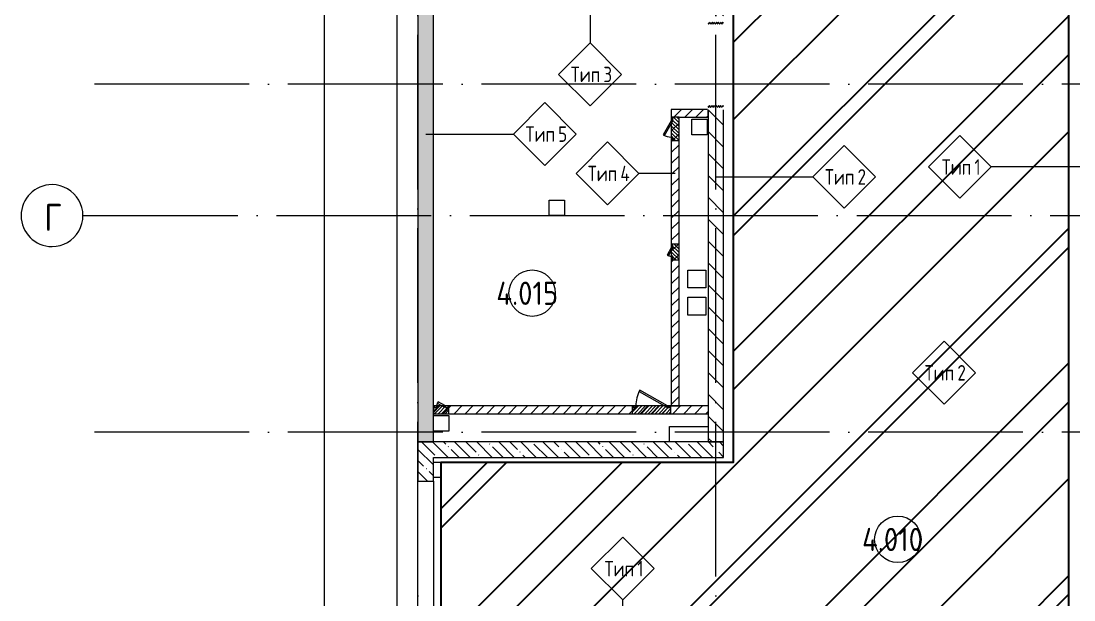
# Model space of a CAD drawing. Header units: millimetres. Extents: x -68946 to 690821, y -552984 to 293768.
# Drawn here: x 104753 to 118362, y -387159 to -379679 of the extents above; entities that cross this region are included whole.
import ezdxf

# ---------------------------------------------------------------- set-up
doc = ezdxf.new("R2010")
doc.units = ezdxf.units.MM
doc.linetypes.add('ADSK_Линия сетки', pattern=[2500, 2000, -250, 0, -250])
for name, color, linetype, lineweight in [('1.2) Стяжка 6 вып.', 30, 'Continuous', 30), ('1.3) Звуко-изол           6 вып.', 90, 'Continuous', 30), ('1.4) Стяжка 6 вып.', 30, 'Continuous', 30), ('A-AREA-____-IDEN', 250, 'Continuous', 9), ('A-DETL-GENF-OTLN', 250, 'Continuous', 5), ('A-DOOR-____-MCUT', 250, 'Continuous', 5), ('A-DOOR-____-OTLN', 250, 'Continuous', 5), ('A-FLOR-____-OTLN', 250, 'Continuous', 9), ('A-WALL-____-IDEN', 250, 'Continuous', 9), ('A-WALL-____-MCUT', 250, 'Continuous', 13), ('A-WALL-____-PATT', 250, 'Continuous', 13), ('I-WALL-____-OTLN', 250, 'Continuous', 9), ('S-GRID-____-IDEN', 250, 'Continuous', 9), ('S-GRID-____-OTLN', 250, 'Continuous', 9)]:
    doc.layers.add(name, color=color, linetype=linetype, lineweight=lineweight)
doc.styles.add('GOST Common', font='', dxfattribs={"width": 0.9, "height": 349.9999999999996})
doc.styles.add('ISOCPEUR', font='isocpeur.ttf', dxfattribs={"width": 0.8, "height": 99.99999999999997})
doc.styles.add('ISOCPEUR_1', font='isocpeur.ttf', dxfattribs={"width": 0.9, "height": 249.9999999999997})
doc.styles.get('GOST Common').set_extended_font_data('GOST Common')
pattern_1 = [(45, (-26617.46770971545, -398117.9343721171), (-70.71067811865476, 70.71067811865476), [])]
pattern_2 = [(135, (-26617.46770971545, -398117.9343721171), (-142.5612123685822, -142.5612123685822), []), (135, (-26474.90570971544, -398117.9343721171), (-142.5612123685822, -142.5612123685822), [252.016, -50.403, 3.353, -47.05])]
pattern_3 = [(45, (125, 0), (-22.62741699796952, 22.62741699796952), [])]

# ---------------------------------------------------------------- blocks, each defined once
blk = doc.blocks.new('Дверь_СКБ_1Ст_Внутренняя - Д-3п_1100x2100h_С_У мужской_ С_У женский-41848194-Кладочный план внутренних ограждающих конструкций на отм_ _12_600_ Секция 3_')
at = {"layer": 'A-DOOR-____-OTLN'}
h = blk.add_hatch(dxfattribs=at)
h.set_pattern_fill('FP_18', color=256, style=0, pattern_type=2)
h.set_pattern_definition([(45, (-371.384, 164.685), (-14.14213562373095, 14.14213562373095), []), (135, (-371.384, 164.685), (-14.14213562373095, -14.14213562373095), [])])
h.paths.add_polyline_path([(-512.5000000000394, 100.000000000183), (-537.5000000000424, 100.000000000183), (-537.5000000000424, -99.99999999981917), (-512.5000000000394, -99.99999999981917)])
h = blk.add_hatch(dxfattribs=at)
h.set_pattern_fill('FP_17', color=256, style=0, pattern_type=2)
h.set_pattern_definition([(135, (1751.411, 164.685), (-14.14213562373095, -14.14213562373095), []), (225, (1751.411, 164.685), (14.14213562373095, -14.14213562373095), [])])
h.paths.add_polyline_path([(562.4999999999674, 100.0000000001808), (537.4999999999644, 100.0000000001808), (537.4999999999644, -99.99999999979102), (562.4999999999587, -99.99999999979318)])
blk = doc.blocks.new('АР_Люк - ЛРС_ВК_300х400_внутренний_RAL 9003-V29-Кладочный план внутренних ограждающих конструкций на отм_ _12_600_ Секция 3_')
at = {"layer": 'A-DOOR-____-OTLN'}
h = blk.add_hatch(dxfattribs=at)
h.set_pattern_fill('FP_36', color=256, style=0, pattern_type=2)
h.set_pattern_definition(pattern_3)
h.paths.add_polyline_path([(274.9999999999245, 50.00000000019438), (-25.00000000007661, 50.00000000019438), (-25.00000000007661, -49.99999999980454), (274.9999999999245, -49.99999999980454)])
at = {"layer": 'A-DETL-GENF-OTLN'}
for p, q in [((274.9999999999904, 50.00000000000075), (-25.00000000000958, 50.00000000000075)), ((-25.00000000000958, 50.00000000000075), (-25.00000000000958, -49.99999999999926)), ((274.9999999999904, -49.99999999999926), (274.9999999999904, 50.00000000000075)), ((-25.00000000000958, -49.99999999999926), (274.9999999999904, -49.99999999999926))]:
    blk.add_line(p, q, dxfattribs=at)
at = {"layer": 'A-DOOR-____-MCUT'}
for p, q in [((48.13466520526383, 154.9999999999999), (38.13466520526367, 137.6794919243113)), ((38.13466520526364, 137.6794919243113), (219.9999999999948, 32.67949192430952)), ((229.9999999999949, 49.9999999999982), (48.13466520526383, 155)), ((19.99999999999496, 49.99999999999968), (-15.0000000000052, 49.99999999999994)), ((-15.0000000000052, 49.99999999999994), (-15.00000000000534, 30.00000000000464)), ((-15.00000000000534, 30.00000000000464), (19.99999999999482, 30.00000000000438)), ((19.99999999999482, 30.00000000000438), (19.99999999999496, 49.99999999999968)), ((219.9999999999947, 32.6794919243095), (229.9999999999949, 49.9999999999982)), ((264.9999999999949, 49.99999999999794), (229.9999999999949, 49.9999999999982)), ((229.9999999999949, 49.9999999999982), (229.9999999999948, 30.00000000000289)), ((229.9999999999948, 30.00000000000289), (264.9999999999948, 30.00000000000264)), ((264.9999999999948, 30.00000000000264), (264.9999999999949, 49.99999999999794))]:
    blk.add_line(p, q, dxfattribs=at)
blk.add_arc((229.9999999999949, 49.9999999999982), 209.9999999999999, 149.9999999999998, 180, dxfattribs=at)
blk = doc.blocks.new('АР_Люк - ЛРС_ВК_500х400_наружный_NCS S 1000-N-42736189-Кладочный план внутренних ограждающих конструкций на отм_ _12_600_ Секция 3_')
at = {"layer": 'A-DOOR-____-OTLN'}
h = blk.add_hatch(dxfattribs=at)
h.set_pattern_fill('FP_36', color=256, style=0, pattern_type=2)
h.set_pattern_definition(pattern_3)
h.paths.add_polyline_path([(374.9999999999494, 50.00000000016839), (-125.0000000000496, 50.00000000016622), (-125.0000000000496, -49.9999999998327), (374.9999999999494, -49.9999999998327)])
at = {"layer": 'A-DETL-GENF-OTLN'}
for p, q in [((374.9999999999903, 50.00000000000075), (-125.0000000000095, 50.00000000000075)), ((-125.0000000000095, 50.00000000000075), (-125.0000000000095, -49.99999999999926)), ((374.9999999999903, -49.99999999999926), (374.9999999999903, 50.00000000000075)), ((-125.0000000000095, -49.99999999999926), (374.9999999999903, -49.99999999999926))]:
    blk.add_line(p, q, dxfattribs=at)
at = {"layer": 'A-DOOR-____-MCUT'}
for p, q in [((-25.07041555162296, 255.0000000000002), (-35.07041555162315, 237.6794919243115)), ((-35.07041555162318, 237.6794919243115), (319.9999999999947, 32.6794919243081)), ((329.9999999999949, 49.99999999999675), (-25.07041555162298, 255.0000000000002)), ((-80.0000000000051, 49.99999999999968), (-115.0000000000053, 49.99999999999994)), ((-115.0000000000053, 49.99999999999994), (-115.0000000000054, 30.00000000000464)), ((-115.0000000000054, 30.00000000000464), (-80.00000000000524, 30.00000000000438)), ((-80.00000000000524, 30.00000000000438), (-80.0000000000051, 49.99999999999968)), ((319.9999999999947, 32.6794919243081), (329.9999999999949, 49.99999999999675)), ((364.9999999999948, 49.99999999999652), (329.9999999999949, 49.99999999999677)), ((329.9999999999949, 49.99999999999677), (329.9999999999947, 30.00000000000147)), ((329.9999999999947, 30.00000000000147), (364.9999999999947, 30.00000000000122)), ((364.9999999999947, 30.00000000000122), (364.9999999999948, 49.99999999999652))]:
    blk.add_line(p, q, dxfattribs=at)
blk.add_arc((329.9999999999949, 49.99999999999677), 409.9999999999997, 149.9999999999998, 180, dxfattribs=at)
blk = doc.blocks.new('АР_Люк - ЛРС_ВК_200х200_внутренний_RAL 9006-42736552-Кладочный план внутренних ограждающих конструкций на отм_ _12_600_ Секция 3_')
at = {"layer": 'A-DOOR-____-OTLN'}
h = blk.add_hatch(dxfattribs=at)
h.set_pattern_fill('FP_36', color=256, style=0, pattern_type=2)
h.set_pattern_definition(pattern_3)
h.paths.add_polyline_path([(25.00000000004196, -50.00000000019654), (225.0000000000485, -50.00000000019654), (225.0000000000485, 49.99999999980454), (25.00000000004196, 49.99999999980454)])
at = {"layer": 'A-DETL-GENF-OTLN'}
for p, q in [((224.9999999999904, 50.00000000000075), (24.99999999999043, 50.00000000000075)), ((24.99999999999043, 50.00000000000075), (24.99999999999043, -49.99999999999926)), ((224.9999999999904, -49.99999999999926), (224.9999999999904, 50.00000000000075)), ((24.99999999999043, -49.99999999999926), (224.9999999999904, -49.99999999999926))]:
    blk.add_line(p, q, dxfattribs=at)
at = {"layer": 'A-DOOR-____-MCUT'}
for p, q in [((69.99999999999497, 49.99999999999968), (34.9999999999948, 49.99999999999994)), ((34.9999999999948, 49.99999999999994), (34.99999999999466, 30.00000000000464)), ((34.99999999999466, 30.00000000000464), (69.99999999999483, 30.00000000000438)), ((69.99999999999483, 30.00000000000438), (69.99999999999497, 49.99999999999968)), ((84.7372055837072, 104.9999999999999), (74.73720558370701, 87.67949192431118)), ((74.73720558370701, 87.67949192431118), (169.9999999999948, 32.67949192431021)), ((179.9999999999949, 49.99999999999891), (84.7372055837072, 104.9999999999999)), ((169.9999999999948, 32.67949192431021), (179.9999999999949, 49.99999999999891)), ((214.9999999999949, 49.99999999999865), (179.9999999999949, 49.99999999999891)), ((179.9999999999949, 49.99999999999891), (179.9999999999948, 30.0000000000036)), ((179.9999999999948, 30.0000000000036), (214.9999999999948, 30.00000000000335)), ((214.9999999999948, 30.00000000000335), (214.9999999999949, 49.99999999999865))]:
    blk.add_line(p, q, dxfattribs=at)
blk.add_arc((179.9999999999949, 49.99999999999891), 110, 149.9999999999998, 180, dxfattribs=at)
blk = doc.blocks.new('ADSK_Обрыв_Линия - По умолчанию-39226371-Кладочный план внутренних ограждающих конструкций на отм_ _12_600_ Секция 3_')
at = {"layer": 'A-DETL-GENF-OTLN'}
blk.add_line((25612.6173445727, 0), (51000.00000000001, 0), dxfattribs=at)
blk = doc.blocks.new('Ось сетки - Круг_Ø8 мм-39983606-Кладочный план внутренних ограждающих конструкций на отм_ _12_600_ Секция 3_')
at = {"layer": 'S-GRID-____-IDEN'}
for centre, start, end in [((0, -2.710563210106287e-17), 359.9999999999996, 179.9999999999998), ((5.287437154777308e-16, -2.710563210106287e-17), 179.9999999999998, 359.9999999999993)]:
    blk.add_arc(centre, 4.000000000000003, start, end, dxfattribs=at)
blk = doc.blocks.new('ADSK_Марка_Стена - Типоразмер_ADSK_Марка-30564887-Кладочный план внутренних ограждающих конструкций на отм_ _12_600_ Секция 3_')
at = {"layer": 'A-WALL-____-IDEN'}
for p, q in [((-0.1562499999999698, 4.369669002868597), (-4.21341900286861, 0.3125000000000241)), ((3.900919002868596, 0.3124999999999736), (-0.1562499999999698, 4.369669002868597)), ((-4.213419002868609, 0.3125000000000249), (-0.15625000000002, -3.744669002868596)), ((-0.1562500000000194, -3.744669002868597), (3.900919002868596, 0.3124999999999739))]:
    blk.add_line(p, q, dxfattribs=at)
blk = doc.blocks.new('AAR_СКБ_Марка_Помещения_мал - Номер-28977439-АР1_Маркировочный план 3 этажа секция 2_3')
at = {"layer": 'A-AREA-____-IDEN'}
blk.add_circle((-0.02751135407025852, 0), 3.000000000000003, dxfattribs=at)

msp = doc.modelspace()

# ---------------------------------------------------------------- hatches: boundary and pattern name
at = {"layer": '1.2) Стяжка 6 вып.', "lineweight": 30}
h = msp.add_hatch(dxfattribs=at)
h.set_pattern_fill('ANSI31', color=256, scale=333)
h.set_pattern_definition([(45, (0, 0), (-747.606322079007, 747.606322079007), [])])
h.paths.add_polyline_path([(113962.5103686459, -372631.7984576414), (110182.5103689499, -372631.7984576414), (110182.5103689499, -370131.8810419599), (113962.5103686459, -370131.8810419599), (113962.5103686459, -364523.4665193374), (110174.6298350077, -364523.4665193374), (110174.6298350077, -360638.5425846474), (113962.5103686459, -360638.5425846474), (113962.5103686459, -352662.9280413934), (110182.5103686459, -352662.9280413934), (110182.5103686459, -349752.9337860136), (113962.5103686459, -349752.9337860136), (113962.5103686459, -339467.9337860136), (118290.6634902563, -339467.9337860136), (118290.6634902563, -397902.8604095934), (113962.5103686459, -397902.8604095934), (113962.5103686459, -387445.8751718234), (110182.5103686458, -387445.8751718234), (110182.5103686458, -385377.8841766386), (113962.5103686459, -385377.8841766386)])
at = {"layer": '1.3) Звуко-изол           6 вып.', "lineweight": 30}
h = msp.add_hatch(dxfattribs=at)
h.set_pattern_fill('ANSI31', color=256, scale=500)
h.set_pattern_definition([(45, (0, 0), (-1122.532015133644, 1122.532015133644), [])])
h.paths.add_polyline_path([(113962.5103686459, -372631.7984576414), (110182.5103689499, -372631.7984576414), (110182.5103689499, -370131.8810419599), (113962.5103686459, -370131.8810419599), (113962.5103686459, -364523.4665193374), (110174.6298350077, -364523.4665193374), (110174.6298350077, -360638.5425846474), (113962.5103686459, -360638.5425846474), (113962.5103686459, -352662.9280413934), (110182.5103686459, -352662.9280413934), (110182.5103686459, -349752.9337860136), (113962.5103686459, -349752.9337860136), (113962.5103686459, -339467.9337860136), (118290.6634902563, -339467.9337860136), (118290.6634902563, -397902.8604095934), (113962.5103686459, -397902.8604095934), (113962.5103686459, -387445.8751718234), (110182.5103686458, -387445.8751718234), (110182.5103686458, -385377.8841766386), (113962.5103686459, -385377.8841766386)])
at = {"layer": '1.4) Стяжка 6 вып.', "lineweight": 30}
h = msp.add_hatch(dxfattribs=at)
h.set_pattern_fill('ANSI32', color=256, scale=333)
h.set_pattern_definition([(45, (0, 0), (-2242.818966237021, 2242.818966237021), []), (45, (1495.21329, 0), (-2242.818966237021, 2242.818966237021), [])])
h.paths.add_polyline_path([(113962.5103686459, -372631.7984576414), (110182.5103689499, -372631.7984576414), (110182.5103689499, -370131.8810419599), (113962.5103686459, -370131.8810419599), (113962.5103686459, -364523.4665193374), (110174.6298350077, -364523.4665193374), (110174.6298350077, -360638.5425846474), (113962.5103686459, -360638.5425846474), (113962.5103686459, -352662.9280413934), (110182.5103686459, -352662.9280413934), (110182.5103686459, -349752.9337860136), (113962.5103686459, -349752.9337860136), (113962.5103686459, -339467.9337860136), (118290.6634902563, -339467.9337860136), (118290.6634902563, -397902.8604095934), (113962.5103686459, -397902.8604095934), (113962.5103686459, -387445.8751718234), (110182.5103686458, -387445.8751718234), (110182.5103686458, -385377.8841766386), (113962.5103686459, -385377.8841766386)])
at = {"layer": 'A-WALL-____-PATT', "lineweight": 15}
h = msp.add_hatch(dxfattribs=at)
h.set_pattern_fill('FP_23', color=256, style=0, pattern_type=2)
h.set_pattern_definition([(49.99999999999999, (-26617.46770971545, -398117.9343721171), (364.3679291599551, -31.87829433463961), [38.1, -419.1]), (355, (-26617.46770971545, -398117.9343721171), (-70.48585119027365, 382.1133031955085), [30.48, -335.28]), (100.451, (-26587.10370971545, -398120.5913721171), (293.8850033319185, 350.2333756405837), [32.38, -356.18]), (46.184, (-26617.46770971545, -398016.3343721171), (542.1584806148381, -84.08582678674355), [57.15, -628.65]), (96.63599999999998, (-26572.28770971546, -398023.3413721171), (474.8048986471381, 494.8554198568314), [48.56999999999999, -534.2699999999999]), (351.184, (-26617.46770971545, -398016.3343721171), (474.8101998134891, 494.8500824593995), [45.72, -502.92]), (21, (-26566.66770971546, -398041.7343721171), (303.2284677223905, -204.530461821048), [38.1, -419.1]), (326, (-26566.66770971546, -398041.7343721171), (123.6038908877798, 368.3760440832192), [30.48, -335.28]), (71.45100000000001, (-26541.39870971546, -398058.7783721171), (426.8341253887271, 163.8427355717685), [32.38, -356.18]), (37.50000000000001, (-26617.46770971545, -398117.9343721171), (6.176645655275919, 169.1101515830707), [16.764, -314.452, 16.764, -323.596, -336.55]), (37.50000000000001, (-26617.46770971545, -398117.9343721171), (6.176645655275919, 169.1101515830707), [-671.576, 16.764, -319.786]), (7.499999999999999, (-26617.46770971545, -398117.9343721171), (133.63887623219, 200.3614940037067), [16.764, -177.292, 16.764, -306.832, -128.27]), (7.499999999999999, (-26617.46770971545, -398117.9343721171), (133.63887623219, 200.3614940037067), [-517.6519999999999, 16.764, -111.506]), (327.5, (-26730.75170971546, -398117.9343721171), (271.1818188053453, -11.45836264153357), [16.764, -110.236, 16.764, -379.476, -525.78]), (327.5, (-26730.75170971546, -398117.9343721171), (271.1818188053453, -11.45836264153357), [-523.24, 16.764, -509.016]), (317.5, (-26781.55170971545, -398117.9343721171), (296.2585102275035, 50.85284694862453), [16.764, -148.336, 16.764, -246.38, -373.38]), (317.5, (-26781.55170971545, -398117.9343721171), (296.2585102275035, 50.85284694862453), [-428.244, 16.764, -356.616])])
h.paths.add_polyline_path([(109882.5103686481, -385117.9331999207), (110082.5103686482, -385117.9331999207), (110082.5103686482, -379492.9337860139), (109882.5103686482, -379492.9337860139), (109882.5103686481, -383908.2170059404)])
h.paths.add_polyline_path([(110082.5103686482, -379292.9337860139), (110082.5103686482, -374652.9337860134), (109882.5103686482, -374652.9337860134), (109882.5103686482, -379292.9337860139)])
h.paths.add_polyline_path([(110082.5103686482, -374452.9337860134), (110082.5103686482, -372872.7670054543), (109882.5103686482, -372872.7670054543), (109882.5103686482, -374452.9337860134)])
h.paths.add_polyline_path([(109882.5103686482, -371072.7670054543), (110082.5103686482, -371072.7670054543), (110082.5103686482, -369992.9333879836), (109882.5103686482, -369992.9333879836), (109882.5103686482, -370127.5140539748)])
h = msp.add_hatch(dxfattribs=at)
h.set_pattern_fill('FP_2', color=256, style=0, pattern_type=2)
h.set_pattern_definition([(135, (-26617.46770971545, -398117.9343721171), (-141.4213562373095, -141.4213562373095), [])])
h.paths.add_polyline_path([(113832.5322902862, -385117.9331999207), (113832.5322902866, -380793.9369237353), (113632.5322902866, -380793.9369237352), (113632.5322902862, -385117.9331999207)])
h.paths.add_polyline_path([(113832.5322902867, -379693.9369237353), (113832.5322902869, -378322.9343928197), (113632.5322902869, -378322.9343928196), (113632.5322902867, -379693.9369237352)])
h.paths.add_polyline_path([(113832.532290287, -377222.9343928197), (113832.5322902871, -375963.7675915689), (113632.5322902871, -375963.7675915689), (113632.532290287, -377222.9343928197)])
h.paths.add_polyline_path([(113832.5322902872, -374863.7675915689), (113832.5322902873, -374224.9342111914), (113632.5322902873, -374224.9342111913), (113632.5322902872, -374863.7675915689)])
h.paths.add_polyline_path([(113832.5322902874, -373124.9342111914), (113832.5322902874, -372872.7670054543), (113632.5322902873, -372872.7670054543), (113632.5322902873, -373124.9342111913)])
h = msp.add_hatch(dxfattribs=at)
h.set_pattern_fill('FP_6', color=94, style=0, pattern_type=2)
h.set_pattern_definition(pattern_1)
h.paths.add_polyline_path([(113432.3721042893, -380922.946149172), (113632.5322902862, -380922.946149172), (113632.5322902862, -380823.9369237352), (113157.5322900906, -380822.946149172), (113157.5322900906, -380922.946149172), (113257.5322900905, -380922.946149172)])
h = msp.add_hatch(dxfattribs=at)
h.set_pattern_fill('FP_6', color=94, style=0, pattern_type=2)
h.set_pattern_definition(pattern_1)
h.paths.add_polyline_path([(113257.5322900902, -384652.9343721267), (113257.5322900905, -380922.946149172), (113157.5322900906, -380922.946149172), (113157.5322900906, -380932.946149172), (113177.5322900905, -380932.946149172), (113177.5322900905, -380967.9461491721), (113157.5322900905, -380967.9461491721), (113174.8527981662, -380977.9461491721), (113157.5322900905, -381007.946149172), (113157.5322900905, -381177.9461491721), (113177.5322900905, -381177.9461491721), (113177.5322900905, -381212.9461491721), (113157.5322900905, -381212.9461491721), (113157.5322900904, -382572.946149172), (113177.5322900904, -382572.946149172), (113177.5322900904, -382607.946149172), (113157.5322900904, -382607.946149172), (113174.8527981661, -382617.946149172), (113157.5322900904, -382647.946149172), (113157.5322900904, -382717.946149172), (113177.5322900904, -382717.946149172), (113177.5322900904, -382752.946149172), (113157.5322900904, -382752.946149172), (113157.5322900902, -384652.9343721267)])
h = msp.add_hatch(dxfattribs=at)
h.set_pattern_fill('FP_6', color=94, style=0, pattern_type=2)
h.set_pattern_definition(pattern_1)
h.paths.add_polyline_path([(113632.5322902863, -384752.9343721193), (113632.5322902863, -384652.9343721193), (113142.5322902862, -384652.9343721193), (113142.5322902862, -384672.9343721193), (113107.5322902862, -384672.9343721193), (113107.5322902862, -384652.9343721193), (113097.5322902862, -384670.254880195), (113067.5322902862, -384652.9343721193), (112697.5322902862, -384652.9343721193), (112697.5322902862, -384672.9343721193), (112662.5322902862, -384672.9343721193), (112662.5322902862, -384652.9343721193), (110272.5103686481, -384652.9343721192), (110272.5103686481, -384672.9343721192), (110237.5103686481, -384672.9343721192), (110237.5103686481, -384652.9343721192), (110227.5103686481, -384670.2548801949), (110197.5103686481, -384652.9343721192), (110127.5103686481, -384652.9343721192), (110127.5103686481, -384672.9343721192), (110092.5103686481, -384672.9343721192), (110092.5103686481, -384652.9343721192), (110082.5103686482, -384652.9343721192), (110082.5103686482, -384752.9343721192), (113152.5322902863, -384752.9343721193)])
h = msp.add_hatch(dxfattribs=at)
h.set_pattern_fill('FP_1', color=256, style=0, pattern_type=2)
h.set_pattern_definition(pattern_2)
h.paths.add_polyline_path([(109882.5322902858, -398092.9337860136), (110082.5322902858, -398092.9337860136), (110082.5322902856, -390392.8741192626), (109882.5322902856, -390392.8741192626), (109882.5322902858, -396628.865884678)])
h.paths.add_polyline_path([(110082.5322902856, -389492.8741192626), (110082.5322902856, -388092.9337860136), (109882.5322902856, -388092.9337860136), (109882.5322902856, -389492.8741192626)])
h.paths.add_polyline_path([(110082.5322902855, -387692.9337860136), (110082.5322902855, -387422.9337860138), (109882.5322902856, -387422.9337860138), (109882.5322902856, -387692.9337860136)])
h.paths.add_polyline_path([(109882.5322902855, -385622.9337860138), (110082.5322902855, -385622.9337860138), (110082.5322902855, -385117.9337860136), (109882.5322902855, -385117.9337860136)])
h = msp.add_hatch(dxfattribs=at)
h.set_pattern_fill('FP_1', color=256, style=0, pattern_type=2)
h.set_pattern_definition(pattern_2)
h.paths.add_polyline_path([(113832.5322902852, -385317.9337860136), (113832.5322902852, -385117.9337860136), (110082.5925431316, -385117.9337860136), (110082.5925431316, -385317.9337860136), (111152.1898991398, -385317.9337860136)])

# ---------------------------------------------------------------- linework, layer by layer
at = {"layer": '1.2) Стяжка 6 вып.', "lineweight": 30}
msp.add_lwpolyline([(113962.5103686459, -364523.4665193374), (110174.6298350077, -364523.4665193374), (110174.6298350077, -360638.5425846474), (113962.5103686459, -360638.5425846474), (113962.5103686459, -352662.9280413934), (110182.5103686459, -352662.9280413934), (110182.5103686459, -349752.9337860136), (113962.5103686459, -349752.9337860136), (113962.5103686459, -339467.9337860136), (118290.6634902563, -339467.9337860136), (118290.6634902563, -397902.8604095934), (113962.5103686459, -397902.8604095934), (113962.5103686459, -387445.8751718234), (110182.5103686458, -387445.8751718234), (110182.5103686458, -385377.8841766386), (113962.5103686459, -385377.8841766386), (113962.5103686459, -372631.7984576414), (110182.5103689499, -372631.7984576414), (110182.5103689499, -370131.8810419599), (113962.5103686459, -370131.8810419599)], close=True, dxfattribs=at)
at = {"layer": 'A-FLOR-____-OTLN'}
for p, q in [((109612.5103686479, -387722.9337860128), (109612.5103686479, -370162.9343721192)), ((113422.5103686487, -381147.9337860136), (113422.5103686487, -380947.9337860136)), ((113422.5103686487, -380947.9337860136), (113622.5103686487, -380947.9337860136)), ((113622.5103686487, -380947.9337860136), (113622.5103686487, -381147.9337860136)), ((113622.5103686487, -381147.9337860136), (113422.5103686487, -381147.9337860136)), ((111577.5103686459, -382192.9337860124), (111577.5103686459, -381992.9337860124)), ((111577.5103686459, -381992.9337860124), (111777.5103686459, -381992.9337860124)), ((111777.5103686459, -381992.9337860124), (111777.5103686459, -382192.9337860124)), ((111777.5103686459, -382192.9337860124), (111577.5103686459, -382192.9337860124)), ((113372.5103686458, -383127.9337860136), (113372.5103686458, -382897.9337860136)), ((113372.5103686458, -382897.9337860136), (113602.5103686458, -382897.9337860136)), ((113602.5103686458, -382897.9337860136), (113602.5103686458, -383127.9337860136)), ((113602.5103686458, -383127.9337860136), (113372.5103686458, -383127.9337860136)), ((113372.5103686458, -383477.9337860136), (113372.5103686458, -383247.9337860136)), ((113372.5103686458, -383247.9337860136), (113602.5103686458, -383247.9337860136)), ((113602.5103686458, -383247.9337860136), (113602.5103686458, -383477.9337860136)), ((113602.5103686458, -383477.9337860136), (113372.5103686458, -383477.9337860136)), ((110082.5103686472, -384777.9337860136), (110282.5103686472, -384777.9337860136)), ((110282.5103686472, -384777.9337860136), (110282.5103686472, -384977.9337860136)), ((110282.5103686472, -384977.9337860136), (110082.5103686472, -384977.9337860136)), ((113132.5322902868, -385117.933786014), (113132.5322902868, -384917.933786014)), ((113132.5322902868, -384917.933786014), (113632.5322902868, -384917.933786014)), ((110082.5322902853, -385377.8841766386), (110182.5103686458, -385377.8841766386)), ((110182.5103686458, -385377.8841766386), (110182.5103686458, -385577.8841766386)), ((110182.5103686458, -385577.8841766386), (110082.5322902853, -385577.8841766386))]:
    msp.add_line(p, q, dxfattribs=at)
at = {"layer": 'A-WALL-____-IDEN'}
for p, q in [((112107.1059578258, -379392.933786014), (112107.1059578258, -379961.683786014)), ((109982.510368648, -381138.4332141083), (111116.7732261469, -381138.4332141083)), ((118577.5322902853, -381563.4510573381), (117291.9072902852, -381563.4510573381)), ((113207.5322900903, -381647.1722722235), (112739.6408272943, -381647.1722722235)), ((113732.5322902864, -381691.4104511901), (114986.9072902863, -381691.4104511902)), ((112528.9086979225, -387752.9331999073), (112528.9086979225, -387159.494063372))]:
    msp.add_line(p, q, dxfattribs=at)
at = {"layer": 'A-WALL-____-MCUT', "color": 7, "lineweight": 15}
for p, q in [((109882.510368648, -379492.9337860139), (109882.510368648, -385117.9331999207)), ((110082.510368648, -385117.9331999207), (110082.510368648, -379492.9337860139)), ((113632.5322902864, -380823.9369237353), (113632.532290286, -385117.9331999207)), ((113832.532290286, -385117.9331999207), (113832.5322902864, -380823.9369237353)), ((109882.510368648, -385117.9331999207), (110082.510368648, -385117.9331999207)), ((110082.5322902853, -385117.9337860136), (109882.5322902853, -385117.9337860136)), ((109882.5322902853, -385117.9337860136), (109882.5322902853, -385622.9337860138)), ((113832.532290285, -385117.9337860136), (110082.5925431314, -385117.9337860136)), ((113632.532290286, -385117.9331999207), (113832.532290286, -385117.9331999207)), ((113832.532290285, -385317.9337860136), (113832.532290285, -385117.9337860136)), ((110082.5322902853, -385622.9337860138), (110082.5322902853, -385317.9337860136)), ((110082.5925431314, -385317.9337860136), (113832.532290285, -385317.9337860136)), ((109882.5322902853, -385622.9337860138), (110082.5322902853, -385622.9337860138))]:
    msp.add_line(p, q, dxfattribs=at)
at = {"layer": 'A-WALL-____-MCUT', "color": 84, "lineweight": 15}
for p, q in [((113624.5322902864, -380822.9461491721), (113157.5322900904, -380822.9461491721)), ((113157.5322900904, -380822.9461491721), (113157.5322900904, -380932.9461491721)), ((113632.5322902859, -380922.9461491721), (113632.5322902859, -380823.9369237353)), ((113157.5322900903, -381007.9461491721), (113157.5322900903, -381177.9461491721)), ((113257.53229009, -384652.9343721268), (113257.5322900904, -380922.9461491721)), ((113257.5322900903, -380922.9461491721), (113632.5322902859, -380922.9461491721)), ((113157.5322900903, -381212.9461491721), (113157.5322900902, -382572.9461491721)), ((113157.5322900902, -382647.9461491721), (113157.5322900902, -382717.9461491721)), ((113157.5322900902, -382752.9461491721), (113157.53229009, -384652.9343721267)), ((110092.5103686479, -384652.9343721192), (110082.510368648, -384652.9343721192)), ((110197.5103686479, -384652.9343721192), (110127.5103686479, -384652.9343721192)), ((112662.532290286, -384652.9343721193), (110272.5103686479, -384652.9343721192)), ((113067.532290286, -384652.9343721193), (112697.532290286, -384652.9343721193)), ((113632.5322902861, -384652.9343721193), (113142.532290286, -384652.9343721193)), ((113157.53229009, -384652.9343721267), (113257.53229009, -384652.9343721268)), ((110082.510368648, -384752.9343721192), (113632.5322902861, -384752.9343721193))]:
    msp.add_line(p, q, dxfattribs=at)
at = {"layer": 'I-WALL-____-OTLN', "lineweight": 15}
for p, q in [((109882.5322902853, -387422.9337860138), (109882.5322902853, -385622.9337860138)), ((110082.5322902853, -385622.9337860138), (110082.5322902854, -387422.9337860138))]:
    msp.add_line(p, q, dxfattribs=at)
at = {"layer": 'S-GRID-____-OTLN', "linetype": 'ADSK_Линия сетки'}
for p, q in [((109882.5322902851, -401856.7737326004), (109882.5322902853, -336915.9292416594)), ((113732.5322902851, -401856.7737326004), (113732.5322902853, -336915.9292416595)), ((130203.411805803, -380492.9337860126), (105552.8046047609, -380492.9337860126)), ((105552.8046047609, -382192.9337860133), (130203.411805803, -382192.9337860134)), ((130203.411805803, -384992.9337860126), (105552.8046047609, -384992.9337860126))]:
    msp.add_line(p, q, dxfattribs=at)

# ---------------------------------------------------------------- block references
at = {"layer": 'A-AREA-____-IDEN', "xscale": 99.99999999999993, "yscale": 99.99999999999993, "zscale": 99.99999999999993}
for p in [(111360.9779035815, -383195.2473423583), (116088.0246469111, -386376.9275860684)]:
    msp.add_blockref('AAR_СКБ_Марка_Помещения_мал - Номер-28977439-АР1_Маркировочный план 3 этажа секция 2_3', p, dxfattribs=at)
at = {"layer": 'A-DETL-GENF-OTLN', "rotation": 269.9999999999999}
msp.add_blockref('ADSK_Обрыв_Линия - По умолчанию-39226371-Кладочный план внутренних ограждающих конструкций на отм_ _12_600_ Секция 3_', (108672.278771376, -338067.9343721194), dxfattribs=at)
at = {"layer": 'A-DOOR-____-OTLN', "color": 255, "rotation": 269.9999999999947}
msp.add_blockref('Дверь_СКБ_1Ст_Внутренняя - Д-3п_1100x2100h_С_У мужской_ С_У женский-41848194-Кладочный план внутренних ограждающих конструкций на отм_ _12_600_ Секция 3_', (113732.5322902865, -380231.4369237353), dxfattribs=at)
at = {"layer": 'A-DOOR-____-OTLN', "color": 250, "rotation": 89.99999999999517}
for name, p in [('АР_Люк - ЛРС_ВК_300х400_внутренний_RAL 9003-V29-Кладочный план внутренних ограждающих конструкций на отм_ _12_600_ Секция 3_', (113207.5322900903, -381197.9461491721)), ('АР_Люк - ЛРС_ВК_200х200_внутренний_RAL 9006-42736552-Кладочный план внутренних ограждающих конструкций на отм_ _12_600_ Секция 3_', (113207.5322900902, -382787.9461491721))]:
    msp.add_blockref(name, p, dxfattribs=at)
at = {"layer": 'A-DOOR-____-OTLN', "color": 250}
for name, p in [('АР_Люк - ЛРС_ВК_500х400_наружный_NCS S 1000-N-42736189-Кладочный план внутренних ограждающих конструкций на отм_ _12_600_ Секция 3_', (112777.5322902861, -384702.9343721193)), ('АР_Люк - ЛРС_ВК_200х200_внутренний_RAL 9006-42736552-Кладочный план внутренних ограждающих конструкций на отм_ _12_600_ Секция 3_', (110057.510368648, -384702.9343721192))]:
    msp.add_blockref(name, p, dxfattribs=at)
at = {"layer": 'A-WALL-____-IDEN', "xscale": 99.99999999999993, "yscale": 99.99999999999993, "zscale": 99.99999999999993}
for p in [(112122.7309578258, -380398.6506863008), (111538.1151264337, -381169.6832141083), (116901.8153899983, -381594.7010573381), (112349.5489270074, -381678.4222722235), (115408.2491905731, -381722.6604511902), (116697.9039786871, -384254.0093581624), (112544.5336979225, -386785.0271630851)]:
    msp.add_blockref('ADSK_Марка_Стена - Типоразмер_ADSK_Марка-30564887-Кладочный план внутренних ограждающих конструкций на отм_ _12_600_ Секция 3_', p, dxfattribs=at)
at = {"layer": 'S-GRID-____-IDEN', "xscale": 99.99999999999993, "yscale": 99.99999999999993, "zscale": 99.99999999999993, "rotation": 269.9999999999994}
msp.add_blockref('Ось сетки - Круг_Ø8 мм-39983606-Кладочный план внутренних ограждающих конструкций на отм_ _12_600_ Секция 3_', (105152.8046047608, -382192.9337860133), dxfattribs=at)

# ---------------------------------------------------------------- texts
at = {"layer": 'A-AREA-____-IDEN', "char_height": 300, "width": 673.4174999999993, "attachment_point": 1, "style": 'ISOCPEUR_1'}
for s, insert in [('4.015', (110895.4387368544, -383046.5875543739)), ('4.010', (115622.485480184, -386228.267798084))]:
    msp.add_mtext(s, dxfattribs=dict(at, insert=insert))
at = {"layer": 'A-WALL-____-IDEN', "char_height": 199.9999999999998, "attachment_point": 1, "style": 'ISOCPEUR'}
for s, insert, width in [('Тип', (111858.3501123164, -380268.9820455749), 387.2150624999996), (' 3', (112177.8344873164, -380268.9820455749), 230.0843124999997), ('Тип', (111273.7342809244, -381040.0145733824), 387.2150624999996), (' 5', (111593.2186559244, -381040.0145733824), 230.0843124999997), ('Тип', (112078.1680814981, -381548.7536314976), 387.2150624999996), (' 4', (112397.6524564981, -381548.7536314976), 246.9197499999997), ('Тип', (116653.534544489, -381465.0324166122), 387.2150624999996), (' 1', (116973.018919489, -381465.0324166122), 190.8016249999998), ('Тип', (115143.8683450638, -381592.9918104643), 387.2150624999996), (' 2', (115463.3527200638, -381592.9918104643), 230.0843124999997), ('Тип', (116433.5231331777, -384124.3407174365), 387.2150624999996), (' 2', (116753.0075081777, -384124.3407174365), 230.0843124999997), ('Тип', (112296.2528524132, -386655.3585223592), 387.2150624999996), (' 1', (112615.7372274132, -386655.3585223592), 190.8016249999998)]:
    msp.add_mtext(s, dxfattribs=dict(at, insert=insert, width=width))
at = {"layer": 'S-GRID-____-IDEN', "color": 18, "true_color": 0x000000, "insert": (105054.3317119449, -382040.3468727464), "char_height": 349.9999999999996, "width": 274.1771249999998, "attachment_point": 1, "style": 'GOST Common'}
msp.add_mtext('\\fGOST Common|b0|i0|c204|p34|;\\W.9;Г', dxfattribs=at)

doc.saveas('drawing.dxf')
